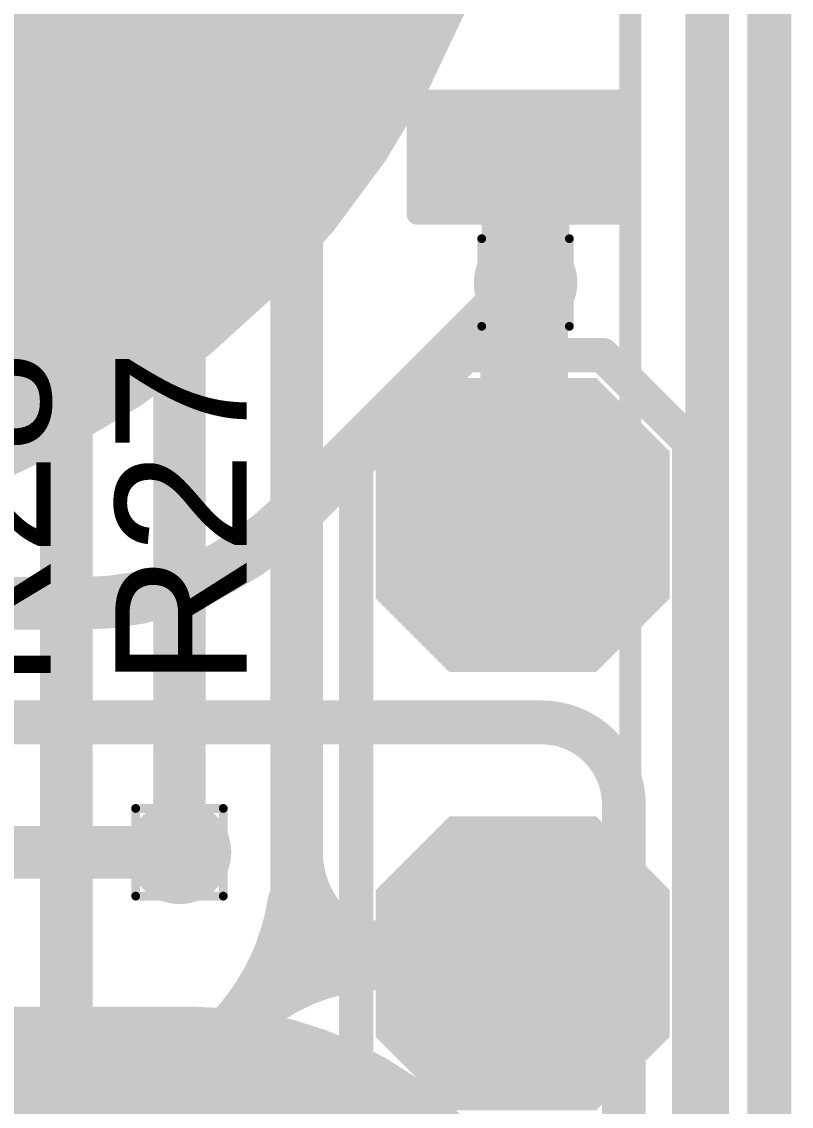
# Model space of a CAD drawing. Header units: inches. Extents: x -17 to 443, y -40 to 218.
# Drawn here: x 49.24 to 53.7, y 15.25 to 21.54 of the extents above; entities that cross this region are included whole.
import ezdxf

# ---------------------------------------------------------------- set-up
doc = ezdxf.new("R2010")
doc.units = ezdxf.units.IN
for name, color, linetype in [('Board Outline', 216, 'Continuous'), ('Bottom Layer', 5, 'Continuous'), ('Bottom Overlay', 54, 'Continuous'), ('Bottom Paste', 16, 'Continuous'), ('Bottom Solder', 6, 'Continuous'), ('Drill Drawing', 1, 'Continuous'), ('Fabrication', 76, 'Continuous'), ('Top Layer', 1, 'Continuous'), ('Top Overlay', 2, 'Continuous'), ('Top Paste', 8, 'Continuous'), ('Top Solder', 216, 'Continuous'), ('Via Holes', 16, 'Continuous')]:
    doc.layers.add(name, color=color, linetype=linetype)
doc.styles.add('Arial', font='', dxfattribs={"height": 0.2})
doc.styles.add('Arial Black_Bold', font='', dxfattribs={"height": 0.2})
doc.styles.get('Arial').set_extended_font_data('Arial')
doc.styles.get('Arial Black_Bold').set_extended_font_data('Arial Black', bold=True)

# ---------------------------------------------------------------- blocks, each defined once
blk = doc.blocks.new('SEMG_PAD_B_66')
at = {"layer": 'Bottom Layer'}
h = blk.add_hatch(color=5, dxfattribs=at)
edge = h.paths.add_edge_path()
edge.add_arc((-3.14997338, 0.0128143), 2.09999834, 90, 270)
edge.add_line((-3.14997338, -2.08718404), (3.150029259999999, -2.08718404))
edge.add_arc((3.15002926, 0.0128143), 2.09999834, 270, 450)
edge.add_line((3.15002926, 2.11281264), (-3.14997338, 2.11281264))
h = blk.add_hatch(color=5, dxfattribs=at)
edge = h.paths.add_edge_path()
edge.add_arc((2.794e-05, -9.98718602), 5.00000016, 0, 360)
at = {"layer": 'Bottom Paste'}
h = blk.add_hatch(color=16, dxfattribs=at)
edge = h.paths.add_edge_path()
edge.add_arc((-3.14997338, 0.0128143), 2.09999834, 90, 270)
edge.add_line((-3.14997338, -2.08718404), (3.150029259999999, -2.08718404))
edge.add_arc((3.15002926, 0.0128143), 2.09999834, 270, 450)
edge.add_line((3.15002926, 2.11281264), (-3.14997338, 2.11281264))
h = blk.add_hatch(color=16, dxfattribs=at)
edge = h.paths.add_edge_path()
edge.add_arc((2.794e-05, -9.98718602), 5.00000016, 0, 360)
at = {"layer": 'Bottom Solder'}
h = blk.add_hatch(color=6, dxfattribs=at)
edge = h.paths.add_edge_path()
edge.add_arc((-3.14997338, 0.0128143), 2.20159834, 90, 270)
edge.add_line((-3.14997338, -2.18878404), (3.150029259999999, -2.18878404))
edge.add_arc((3.15002926, 0.0128143), 2.20159834, 270, 450)
edge.add_line((3.15002926, 2.21441264), (-3.14997338, 2.21441264))
h = blk.add_hatch(color=6, dxfattribs=at)
edge = h.paths.add_edge_path()
edge.add_arc((2.794e-05, -9.98718602), 5.10160016, 0, 360)
at = {"layer": 'Bottom Overlay', "const_width": 0.127}
blk.add_lwpolyline([(-5.68320682, 10.96571086), (-5.68320682, -10.9657134)], dxfattribs=at)
blk = doc.blocks.new('LED_0603_198')
at = {"layer": 'Top Layer'}
for points in [[(-0.999998, 0.5000002699999999), (-0.499999, 0.5000002699999999), (-0.499999, -0.5000002699999999), (-0.999998, -0.5000002699999999)], [(0.50000154, 0.5000002699999999), (1.00000054, 0.5000002699999999), (1.00000054, -0.5000002699999999), (0.50000154, -0.5000002699999999)]]:
    blk.add_hatch(color=1, dxfattribs=at).paths.add_polyline_path(points)
at = {"layer": 'Top Overlay'}
blk.add_hatch(color=2, dxfattribs=at).paths.add_polyline_path([(1.11755936, -0.66040254), (1.75255428, -0.66040254), (1.75255428, 0.66039746), (1.11755936, 0.66039746)])
at = {"layer": 'Top Paste'}
for points in [[(-0.999998, 0.5000002699999999), (-0.499999, 0.5000002699999999), (-0.499999, -0.5000002699999999), (-0.999998, -0.5000002699999999)], [(0.50000154, 0.5000002699999999), (1.00000054, 0.5000002699999999), (1.00000054, -0.5000002699999999), (0.50000154, -0.5000002699999999)]]:
    blk.add_hatch(color=8, dxfattribs=at).paths.add_polyline_path(points)
at = {"layer": 'Top Solder'}
for points in [[(-1.101598, 0.6016002699999999), (-0.398399, 0.6016002699999999), (-0.398399, -0.6016002699999999), (-1.101598, -0.6016002699999999)], [(0.39840154, 0.6016002699999999), (1.10160054, 0.6016002699999999), (1.10160054, -0.6016002699999999), (0.39840154, -0.6016002699999999)]]:
    blk.add_hatch(color=216, dxfattribs=at).paths.add_polyline_path(points)
at = {"layer": 'Top Overlay', "const_width": 0.127}
for points in [[(-1.1176, 0.6096), (-0.4318, 0.6096)], [(-1.1176, 0.6096), (-1.1176, -0.6096)], [(0.4318, 0.6096), (1.11760254, 0.6096)], [(1.11760254, 0.6096), (1.11760254, -0.6096)], [(-1.1176, -0.6096), (-0.4318, -0.6096)], [(0.4318, -0.6096), (1.11760254, -0.6096)]]:
    blk.add_lwpolyline(points, dxfattribs=at)
at = {"layer": 'Top Overlay', "const_width": 0.0635}
for points in [[(-1.14935, 0.6096, 1), (-1.08585, 0.6096, 1)], [(-1.14935, 0.6096, 1), (-1.08585, 0.6096, 1)], [(-0.46355, 0.6096, 1), (-0.40005, 0.6096, 1)], [(0.40005, 0.6096, 1), (0.46355, 0.6096, 1)], [(1.08585254, 0.6096, 1), (1.14935254, 0.6096, 1)], [(1.08585254, 0.6096, 1), (1.14935254, 0.6096, 1)], [(-1.14935, -0.6096, 1), (-1.08585, -0.6096, 1)], [(-1.14935, -0.6096, 1), (-1.08585, -0.6096, 1)], [(-0.46355, -0.6096, 1), (-0.40005, -0.6096, 1)], [(0.40005, -0.6096, 1), (0.46355, -0.6096, 1)], [(1.08585254, -0.6096, 1), (1.14935254, -0.6096, 1)], [(1.08585254, -0.6096, 1), (1.14935254, -0.6096, 1)]]:
    blk.add_lwpolyline(points, format="xyb", close=True, dxfattribs=at)
blk = doc.blocks.new('4_P___SMD_W____CON__209')
at = {"layer": 'Top Layer'}
for points in [[(0.374999885, 0.74999977), (-0.374999885, 0.74999977), (-0.74999977, 0.374999885), (-0.74999977, -0.374999885), (-0.374999885, -0.74999977), (0.374999885, -0.74999977), (0.74999977, -0.374999885), (0.74999977, 0.374999885)], [(2.914999885, 0.74999977), (2.165000115, 0.74999977), (1.79000023, 0.374999885), (1.79000023, -0.374999885), (2.165000115, -0.74999977), (2.914999885, -0.74999977), (3.28999977, -0.374999885), (3.28999977, 0.374999885)]]:
    blk.add_hatch(color=1, dxfattribs=at).paths.add_polyline_path(points)
at = {"layer": 'Top Paste'}
for points in [[(0.374999885, 0.74999977), (-0.374999885, 0.74999977), (-0.74999977, 0.374999885), (-0.74999977, -0.374999885), (-0.374999885, -0.74999977), (0.374999885, -0.74999977), (0.74999977, -0.374999885), (0.74999977, 0.374999885)], [(2.914999885, 0.74999977), (2.165000115, 0.74999977), (1.79000023, 0.374999885), (1.79000023, -0.374999885), (2.165000115, -0.74999977), (2.914999885, -0.74999977), (3.28999977, -0.374999885), (3.28999977, 0.374999885)]]:
    blk.add_hatch(color=8, dxfattribs=at).paths.add_polyline_path(points)
at = {"layer": 'Top Solder'}
for points in [[(0.425799885, 0.85159977), (-0.425799885, 0.85159977), (-0.85159977, 0.425799885), (-0.85159977, -0.425799885), (-0.425799885, -0.85159977), (0.425799885, -0.85159977), (0.85159977, -0.425799885), (0.85159977, 0.425799885)], [(2.965799885, 0.85159977), (2.114200115, 0.85159977), (1.68840023, 0.425799885), (1.68840023, -0.425799885), (2.114200115, -0.85159977), (2.965799885, -0.85159977), (3.39159977, -0.425799885), (3.39159977, 0.425799885)]]:
    blk.add_hatch(color=216, dxfattribs=at).paths.add_polyline_path(points)
at = {"layer": 'Top Overlay', "const_width": 0.1999996}
for points in [[(-0.98462592, 0.46317408), (-0.4826, 0.9652)], [(-0.37974016, 0.9652), (-0.4826, 0.9652)], [(-0.37974016, 0.9652), (8.101990399999998, 0.9652025399999999)], [(-0.98462592, -0.47158656), (-0.98462592, 0.46317408)], [(-0.49101248, -0.9652), (-0.98462592, -0.47158656)], [(8.11653952, -0.9652), (-0.49101248, -0.9652)]]:
    blk.add_lwpolyline(points, dxfattribs=at)
at = {"layer": 'Top Overlay', "const_width": 0.0999998}
for points in [[(-0.5325999, 0.9652, 1), (-0.4326001, 0.9652, 1)], [(-0.5325999, 0.9652, 1), (-0.4326001, 0.9652, 1)], [(-0.42974006, 0.9652, 1), (-0.32974026, 0.9652, 1)], [(-0.42974006, 0.9652, 1), (-0.32974026, 0.9652, 1)], [(-1.03462582, 0.46317408, 1), (-0.9346260199999998, 0.46317408, 1)], [(-1.03462582, 0.46317408, 1), (-0.9346260199999998, 0.46317408, 1)], [(-1.03462582, -0.47158656, 1), (-0.9346260199999998, -0.47158656, 1)], [(-1.03462582, -0.47158656, 1), (-0.9346260199999998, -0.47158656, 1)], [(-0.54101238, -0.9652, 1), (-0.4410125799999999, -0.9652, 1)], [(-0.54101238, -0.9652, 1), (-0.4410125799999999, -0.9652, 1)]]:
    blk.add_lwpolyline(points, format="xyb", close=True, dxfattribs=at)

msp = doc.modelspace()

# ---------------------------------------------------------------- hatches: boundary and pattern name
at = {"layer": 'Bottom Layer'}
h = msp.add_hatch(color=5, dxfattribs=at)
edge = h.paths.add_edge_path()
edge.add_arc((52.16165844, 20.02509838), 0.2999994, 0, 360)
h = msp.add_hatch(color=5, dxfattribs=at)
edge = h.paths.add_edge_path()
edge.add_arc((50.15591441999999, 16.7236775), 0.2999994, 0, 360)
at = {"layer": 'Top Layer'}
h = msp.add_hatch(color=1, dxfattribs=at)
edge = h.paths.add_edge_path()
edge.add_arc((52.16165844, 20.02509838), 0.2999994, 0, 360)
h = msp.add_hatch(color=1, dxfattribs=at)
edge = h.paths.add_edge_path()
edge.add_arc((50.15591441999999, 16.7236775), 0.2999994, 0, 360)
at = {"layer": 'Via Holes'}
h = msp.add_hatch(color=7, dxfattribs=at)
edge = h.paths.add_edge_path()
edge.add_arc((52.16165844, 20.02509838), 0.1499997, 0, 360)
h = msp.add_hatch(color=7, dxfattribs=at)
edge = h.paths.add_edge_path()
edge.add_arc((50.15591441999999, 16.7236775), 0.1499997, 0, 360)

# ---------------------------------------------------------------- linework, layer by layer
at = {"layer": 'Board Outline', "const_width": 0.127}
msp.add_lwpolyline([(53.57488903999999, 24.50406326), (53.5749246, 2.64831068)], dxfattribs=at)
at = {"layer": 'Bottom Layer'}
for points, const_width in [([(53.21425476, 10.26950702), (53.21425476, 23.136987)], 0.254), ([(50.80922274, 18.67266268), (52.16165844, 20.02509838)], 0.3048), ([(48.47447506, 18.16581584), (49.58664708, 18.1658133)], 0.3048), ([(49.58664708, 18.1658133), (49.58840984, 18.16581076)], 0.3048), ([(47.7488504, 17.47647762), (52.25447004, 17.47647762)], 0.254), ([(52.73165476, 11.69479246), (52.73165476, 16.9992929)], 0.254), ([(48.80095396, 16.7236775), (50.15591441999999, 16.7236775)], 0.3048)]:
    msp.add_lwpolyline(points, dxfattribs=dict(at, const_width=const_width))
for points, const_width in [([(52.08545844, 20.02509838, 1), (52.23785844, 20.02509838, 1)], 0.1524), ([(50.73302274, 18.67266268, 1), (50.88542274, 18.67266268, 1)], 0.1524), ([(50.73302274, 18.67266268, 1), (50.88542274, 18.67266268, 1)], 0.1524), ([(49.51044707999999, 18.1658133, 1), (49.66284707999999, 18.1658133, 1)], 0.1524), ([(49.51044707999999, 18.1658133, 1), (49.66284707999999, 18.1658133, 1)], 0.1524), ([(49.51220984, 18.16581076, 1), (49.66460984, 18.16581076, 1)], 0.1524), ([(49.51220984, 18.16581076, 1), (49.66460984, 18.16581076, 1)], 0.1524), ([(52.19097004, 17.47647762, 1), (52.31797004, 17.47647762, 1)], 0.127), ([(52.19097004, 17.47647762, 1), (52.31797004, 17.47647762, 1)], 0.127), ([(52.66815476, 16.9992929, 1), (52.79515476, 16.9992929, 1)], 0.127), ([(52.66815476, 16.9992929, 1), (52.79515476, 16.9992929, 1)], 0.127), ([(50.07971442, 16.7236775, 1), (50.23211442, 16.7236775, 1)], 0.1524)]:
    msp.add_lwpolyline(points, format="xyb", close=True, dxfattribs=dict(at, const_width=const_width))
for points, const_width in [([(50.80922274, 18.67266268, -0.1988667060675587), (49.58840984, 18.16581076)], 0.3048), ([(52.25447004, 17.47647762, -0.4142135623730951), (52.73165476, 16.9992929)], 0.254)]:
    msp.add_lwpolyline(points, format="xyb", dxfattribs=dict(at, const_width=const_width))
at = {"layer": 'Drill Drawing', "const_width": 0.0508}
for points in [[(51.90765844000001, 20.27909838), (52.41565843999999, 20.27909838)], [(51.90765844000001, 19.77109838), (51.90765844000001, 20.27909838)], [(52.41565843999999, 19.77109838), (52.41565843999999, 20.27909838)], [(51.90765844000001, 19.77109838), (52.41565843999999, 19.77109838)], [(49.90191442, 16.9776775), (50.40991442, 16.9776775)], [(49.90191442, 16.4696775), (49.90191442, 16.9776775)], [(50.40991442, 16.4696775), (50.40991442, 16.9776775)], [(49.90191442, 16.4696775), (50.40991442, 16.4696775)]]:
    msp.add_lwpolyline(points, dxfattribs=at)
at = {"layer": 'Drill Drawing', "const_width": 0.0254}
for points in [[(51.89495844, 20.27909838, 1), (51.92035843999999, 20.27909838, 1)], [(51.89495844, 20.27909838, 1), (51.92035843999999, 20.27909838, 1)], [(52.40295844, 20.27909838, 1), (52.42835844, 20.27909838, 1)], [(52.40295844, 20.27909838, 1), (52.42835844, 20.27909838, 1)], [(51.89495844, 19.77109838, 1), (51.92035843999999, 19.77109838, 1)], [(51.89495844, 19.77109838, 1), (51.92035843999999, 19.77109838, 1)], [(52.40295844, 19.77109838, 1), (52.42835844, 19.77109838, 1)], [(52.40295844, 19.77109838, 1), (52.42835844, 19.77109838, 1)], [(49.88921441999999, 16.9776775, 1), (49.91461441999999, 16.9776775, 1)], [(49.88921441999999, 16.9776775, 1), (49.91461441999999, 16.9776775, 1)], [(50.39721442, 16.9776775, 1), (50.42261442, 16.9776775, 1)], [(50.39721442, 16.9776775, 1), (50.42261442, 16.9776775, 1)], [(49.88921441999999, 16.4696775, 1), (49.91461441999999, 16.4696775, 1)], [(49.88921441999999, 16.4696775, 1), (49.91461441999999, 16.4696775, 1)], [(50.39721442, 16.4696775, 1), (50.42261442, 16.4696775, 1)], [(50.39721442, 16.4696775, 1), (50.42261442, 16.4696775, 1)]]:
    msp.add_lwpolyline(points, format="xyb", close=True, dxfattribs=at)
at = {"layer": 'Fabrication'}
for points, const_width in [([(52.08547622, 23.5761784, 1), (42.08547589999999, 23.5761784, 1)], 0.254), ([(50.17603122, 15.7018101, 1), (50.30303121999999, 15.7018101, 1)], 0.127), ([(50.17603122, 15.7018101, 1), (50.30303121999999, 15.7018101, 1)], 0.127)]:
    msp.add_lwpolyline(points, format="xyb", close=True, dxfattribs=dict(at, const_width=const_width))
at = {"layer": 'Fabrication', "const_width": 0.254}
for points in [[(53.57488903999999, 24.50406326), (53.5749246, 2.64831068)], [(43.93153266, 15.7018101), (50.23953122, 15.7018101)]]:
    msp.add_lwpolyline(points, dxfattribs=at)
msp.add_lwpolyline([(50.23953122, 15.7018101, -0.198912367379658), (51.72445586, 15.08673386)], format="xyb", dxfattribs=at)
at = {"layer": 'Top Layer'}
for points, const_width in [([(50.8346583, 16.7236775), (50.8346583, 22.54413068)], 0.3048), ([(50.15591188, 21.28647762), (50.15591188, 22.19063634)], 0.3048), ([(49.49943364, 10.74695082), (49.49943364, 21.96221414)], 0.3048), ([(50.15591188, 21.28647762), (50.15591441999999, 16.7236775)], 0.3048), ([(52.16165844, 20.02509838), (52.16165844, 20.77388784)], 0.508), ([(52.14506716, 20.79047912), (52.16165844, 20.77388784)], 0.3048), ([(52.15335772, 18.6279536), (52.15335772, 20.01679766)], 0.508), ([(52.15335772, 20.01679766), (52.16165844, 20.02509838)], 0.3048), ([(52.14505699999999, 18.61965288), (52.15335772, 18.6279536)], 0.3048), ([(50.8346583, 16.1994342), (50.8346583, 16.7236775)], 0.3048), ([(51.09936947999999, 16.17733366), (51.16826443999999, 16.17733366)], 0.3048), ([(51.16826443999999, 16.17733366), (51.42956947999999, 16.17733366)], 0.3048), ([(51.34186582, 16.07965034), (51.67206582, 16.07965034)], 0.3048), ([(51.67206582, 16.07965034), (52.14505699999999, 16.07965034)], 0.3048)]:
    msp.add_lwpolyline(points, dxfattribs=dict(at, const_width=const_width))
for points, const_width in [([(50.07971188, 21.28647762, 1), (50.23211188, 21.28647762, 1)], 0.1524), ([(50.07971188, 21.28647762, 1), (50.23211188, 21.28647762, 1)], 0.1524), ([(52.03465844, 20.77388784, 1), (52.28865843999999, 20.77388784, 1)], 0.254), ([(52.06886716, 20.79047912, 1), (52.22126716, 20.79047912, 1)], 0.1524), ([(52.08545844, 20.77388784, 1), (52.23785844, 20.77388784, 1)], 0.1524), ([(52.02635771999999, 20.01679766, 1), (52.28035772, 20.01679766, 1)], 0.254), ([(52.03465844, 20.02509838, 1), (52.28865843999999, 20.02509838, 1)], 0.254), ([(52.08545844, 20.02509838, 1), (52.23785844, 20.02509838, 1)], 0.1524), ([(52.07715772, 20.01679766, 1), (52.22955772, 20.01679766, 1)], 0.1524), ([(52.02635771999999, 18.6279536, 1), (52.28035772, 18.6279536, 1)], 0.254), ([(52.068857, 18.61965288, 1), (52.22125699999999, 18.61965288, 1)], 0.1524), ([(52.07715772, 18.6279536, 1), (52.22955772, 18.6279536, 1)], 0.1524), ([(50.07971442, 16.7236775, 1), (50.23211442, 16.7236775, 1)], 0.1524), ([(50.7584583, 16.7236775, 1), (50.91085829999999, 16.7236775, 1)], 0.1524), ([(50.7584583, 16.7236775, 1), (50.91085829999999, 16.7236775, 1)], 0.1524), ([(50.7584583, 16.7236775, 1), (50.91085829999999, 16.7236775, 1)], 0.1524), ([(50.74228358, 16.4332158, 1), (50.89468357999999, 16.4332158, 1)], 0.1524), ([(50.74228358, 16.43321326, 1), (50.89468357999999, 16.43321326, 1)], 0.1524), ([(50.7584583, 16.1994342, 1), (50.91085829999999, 16.1994342, 1)], 0.1524), ([(50.99260819999999, 16.2411918, 1), (51.1450082, 16.2411918, 1)], 0.1524), ([(50.99260819999999, 16.2411918, 1), (51.1450082, 16.2411918, 1)], 0.1524), ([(50.6681486, 16.15139772, 1), (50.8205486, 16.15139772, 1)], 0.1524), ([(50.6681486, 16.15139772, 1), (50.8205486, 16.15139772, 1)], 0.1524), ([(51.02316947999999, 16.17733366, 1), (51.17556948, 16.17733366, 1)], 0.1524), ([(51.09206443999999, 16.17733366, 1), (51.24446444, 16.17733366, 1)], 0.1524), ([(51.09206443999999, 16.17733366, 1), (51.24446444, 16.17733366, 1)], 0.1524), ([(51.09206443999999, 16.17733366, 1), (51.24446444, 16.17733366, 1)], 0.1524), ([(51.09206443999999, 16.17733366, 1), (51.24446444, 16.17733366, 1)], 0.1524), ([(51.35336948, 16.17733366, 1), (51.50576948, 16.17733366, 1)], 0.1524), ([(50.63867444, 16.07965034, 1), (50.79107444, 16.07965034, 1)], 0.1524), ([(50.63867444, 16.07965034, 1), (50.79107444, 16.07965034, 1)], 0.1524), ([(51.26566582, 16.07965034, 1), (51.41806582, 16.07965034, 1)], 0.1524), ([(51.26566582, 16.07965034, 1), (51.41806582, 16.07965034, 1)], 0.1524), ([(51.31885342, 16.11186262, 1), (51.47125342, 16.11186262, 1)], 0.1524), ([(51.31885342, 16.11186262, 1), (51.47125342, 16.11186262, 1)], 0.1524), ([(51.37263283999999, 16.10950296, 1), (51.52503283999999, 16.10950296, 1)], 0.1524), ([(51.59586582, 16.07965034, 1), (51.74826581999999, 16.07965034, 1)], 0.1524), ([(51.59586582, 16.07965034, 1), (51.74826581999999, 16.07965034, 1)], 0.1524), ([(51.59586582, 16.07965034, 1), (51.74826581999999, 16.07965034, 1)], 0.1524), ([(52.068857, 16.07965034, 1), (52.22125699999999, 16.07965034, 1)], 0.1524), ([(50.41664288, 15.73061878, 1), (50.56904288, 15.73061878, 1)], 0.1524), ([(50.3502422, 15.65941242, 1), (50.5026422, 15.65941242, 1)], 0.1524), ([(50.3504835, 15.65965372, 1), (50.5028835, 15.65965372, 1)], 0.1524)]:
    msp.add_lwpolyline(points, format="xyb", close=True, dxfattribs=dict(at, const_width=const_width))
at = {"layer": 'Top Layer', "const_width": 0.3048}
for points in [[(51.0688082, 16.2411918, -0.2298322313788411), (50.8346583, 16.7236775)], [(50.81848358, 16.43321326, -0.0524138349778333), (50.7443486, 16.15139772)], [(51.67206582, 16.07965034, -0.1989120080791896), (50.81848358, 16.4332158)], [(51.16826443999999, 16.17733366, -0.0482224282468054), (51.0688082, 16.2411918)], [(50.7443486, 16.15139772, -0.0139158088182676), (50.71487444, 16.07965034)], [(51.39505341999999, 16.11186262, -0.0969886420805033), (51.16826443999999, 16.17733366)], [(50.71487444, 16.07965034, -0.0921419621856837), (50.4266835, 15.65965372)], [(50.49284288, 15.73061878, -0.1975283439213794), (51.34186582, 16.07965034)], [(51.44883283999999, 16.10950296, -0.0219222188351837), (51.39505341999999, 16.11186262)], [(50.14237875999999, 14.97362258, -0.198912367379658), (50.4264422, 15.65941242)]]:
    msp.add_lwpolyline(points, format="xyb", dxfattribs=at)
at = {"layer": 'Top Overlay', "const_width": 0.127}
for points in [[(50.8564134, 17.42726512), (50.8564134, 19.78787762)], [(48.33603744, 17.42726512), (50.8564134, 17.42726512)]]:
    msp.add_lwpolyline(points, dxfattribs=at)
at = {"layer": 'Top Overlay', "const_width": 0.0635}
for points in [[(50.82466339999999, 19.78787762, 1), (50.88816339999999, 19.78787762, 1)], [(50.82466339999999, 17.42726512, 1), (50.88816339999999, 17.42726512, 1)], [(50.82466339999999, 17.42726512, 1), (50.88816339999999, 17.42726512, 1)]]:
    msp.add_lwpolyline(points, format="xyb", close=True, dxfattribs=at)

# ---------------------------------------------------------------- block references
for name, p, rotation in [('SEMG_PAD_B_66', (47.085504, 13.58899238), 180), ('LED_0603_198', (52.14506716, 21.54047762), 90), ('4_P___SMD_W____CON__209', (52.14505699999999, 18.61965288), 270)]:
    msp.add_blockref(name, p, dxfattribs=dict(rotation=rotation))

# ---------------------------------------------------------------- texts
at = {"layer": 'Fabrication', "style": 'Arial'}
msp.add_text('Material', height=1.524, rotation=360, dxfattribs=at).set_placement((42.1706802, 16.69959322))
at = {"layer": 'Top Overlay'}
for s, height, style, p in [('LED6', 1.27, 'Arial Black_Bold', (51.00825459999999, 20.51528028)), ('R28', 0.7619999999999999, 'Arial', (49.40898678, 17.67569744)), ('R27', 0.7619999999999999, 'Arial', (50.54580442, 17.68262402))]:
    msp.add_text(s, height=height, rotation=90, dxfattribs=dict(at, style=style)).set_placement(p)

doc.saveas('drawing.dxf')
